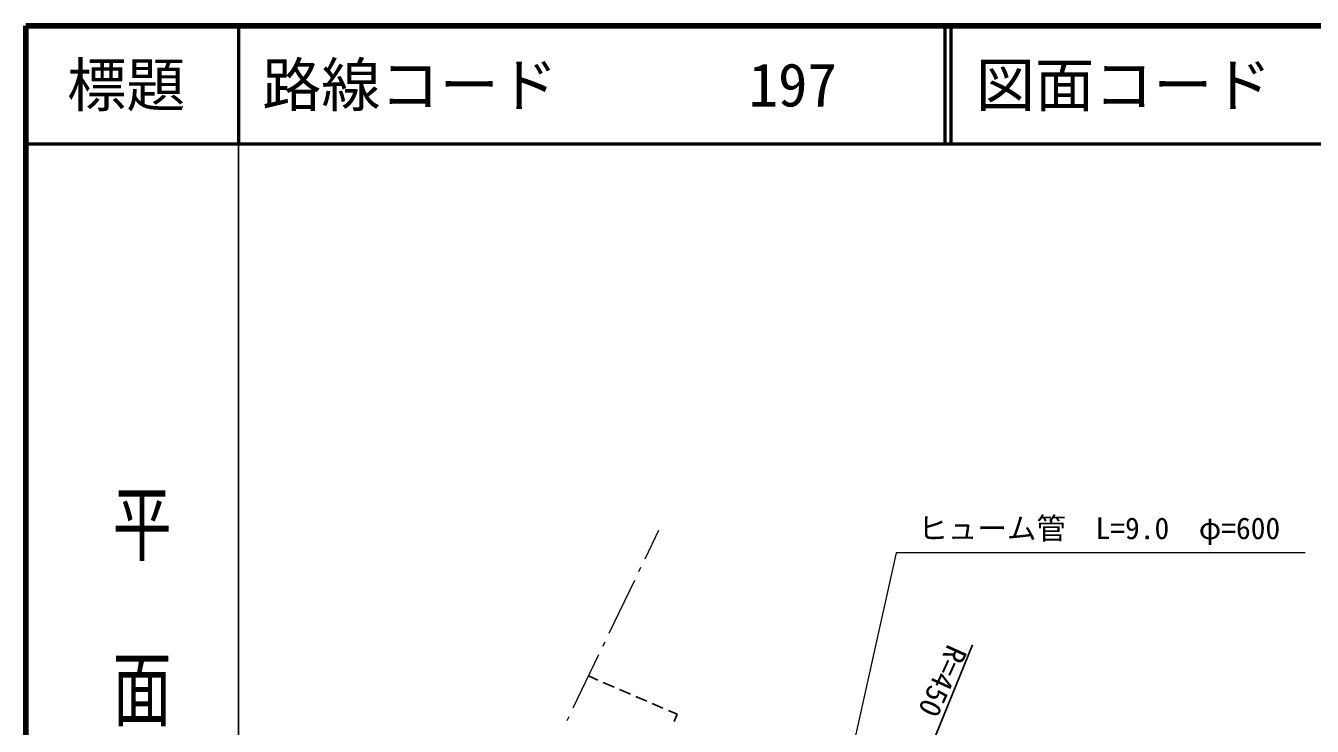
# Model space of a CAD drawing. Units: millimetres, scale not verified. Extents: x 40000 to 680000, y 20000 to 380000.
# Drawn here: x 40000 to 148831, y 320737 to 380000 of the extents above; entities that cross this region are included whole.
import ezdxf
from ezdxf.enums import TextEntityAlignment as Align

# ---------------------------------------------------------------- set-up
doc = ezdxf.new("R2010")
doc.units = ezdxf.units.MM
doc.header["$LTSCALE"] = 1000
for name, color, linetype, lineweight in [('M-BGD', 7, 'Continuous', 25), ('M-BGD-HTXT', 7, 'Continuous', 13), ('M-BMK-SRVR', 3, 'Continuous', 25), ('M-STR-HTXT', 7, 'Continuous', 13), ('M-TTL', 2, 'Continuous', 140), ('M-TTL-BAND', 7, 'Continuous', 25), ('M-TTL-LINE', 7, 'Continuous', 50)]:
    doc.layers.add(name, color=color, linetype=linetype, lineweight=lineweight)
doc.layers.add('M-TTL-TXT', color=7, linetype='Continuous')
doc.styles.add('@ＭＳ ゴシック', font='')
doc.styles.add('ＭＳ ゴシック', font='')
doc.styles.get('@ＭＳ ゴシック').set_extended_font_data('@MS Gothic')
doc.styles.get('ＭＳ ゴシック').set_extended_font_data('MS Gothic')

msp = doc.modelspace()

# ---------------------------------------------------------------- linework, layer by layer
at = {"layer": 'M-BGD'}
for p, q in [((87656, 324965), (88398, 324645)), ((88857, 324447), (89775, 324050)), ((90234, 323852), (91152, 323455)), ((91611, 323257), (92529, 322861)), ((92988, 322663), (93906, 322266)), ((94365, 322068), (95107, 321748)), ((95107, 321748), (94848, 321131))]:
    msp.add_line(p, q, dxfattribs=at)
at = {"layer": 'M-BGD-HTXT'}
for p, q in [((92388, 334912), (93552, 337331)), ((91868, 333831), (92041, 334191)), ((89352, 328604), (91521, 333110)), ((88832, 327523), (89005, 327884)), ((86317, 322297), (88485, 326802)), ((85796, 321216), (85970, 321576))]:
    msp.add_line(p, q, dxfattribs=at)
at = {"layer": 'M-BMK-SRVR'}
msp.add_line((120092, 327624), (108555, 299270), dxfattribs=at)
at = {"layer": 'M-STR-HTXT'}
msp.add_lwpolyline([(148233, 335406), (113646, 335406), (106841, 304866)], dxfattribs=at)
at = {"layer": 'M-TTL'}
for p, q in [((40000, 380000), (40000, 20000)), ((680000, 380000), (40000, 380000))]:
    msp.add_line(p, q, dxfattribs=at)
at = {"layer": 'M-TTL-BAND'}
msp.add_line((58000, 370000), (58000, 20000), dxfattribs=at)
at = {"layer": 'M-TTL-LINE'}
for p, q in [((58000, 380000), (58000, 370000)), ((117750, 380000), (117750, 370000)), ((118250, 380000), (118250, 370000)), ((40000, 370000), (680000, 370000))]:
    msp.add_line(p, q, dxfattribs=at)

# ---------------------------------------------------------------- texts
at = {"layer": 'M-BMK-SRVR', "style": 'ＭＳ ゴシック'}
msp.add_text('R=450', height=1833, rotation=245.778, dxfattribs=at).set_placement((116229, 325149), align=Align.BOTTOM_CENTER)
at = {"layer": 'M-STR-HTXT', "style": 'ＭＳ ゴシック'}
msp.add_text('ヒューム管\u3000L=9.0\u3000φ=600', height=1833, dxfattribs=at).set_placement((130808, 336017), align=Align.BOTTOM_CENTER)
at = {"layer": 'M-TTL-BAND', "style": '@ＭＳ ゴシック', "width": 1.4}
msp.add_text('平  面  図', height=3666, rotation=270, dxfattribs=at).set_placement((49777, 306475), align=Align.MIDDLE_RIGHT)
at = {"layer": 'M-TTL-TXT', "style": 'ＭＳ ゴシック'}
msp.add_text('標題', height=3666, dxfattribs=at).set_placement((48500, 375000), align=Align.MIDDLE_CENTER)
for s, p in [('路線コード', (60000, 375000)), ('197', (101142, 375000)), ('図面コード', (120380, 375000))]:
    msp.add_text(s, height=3666, dxfattribs=at).set_placement(p, align=Align.MIDDLE_LEFT)

doc.saveas('drawing.dxf')
